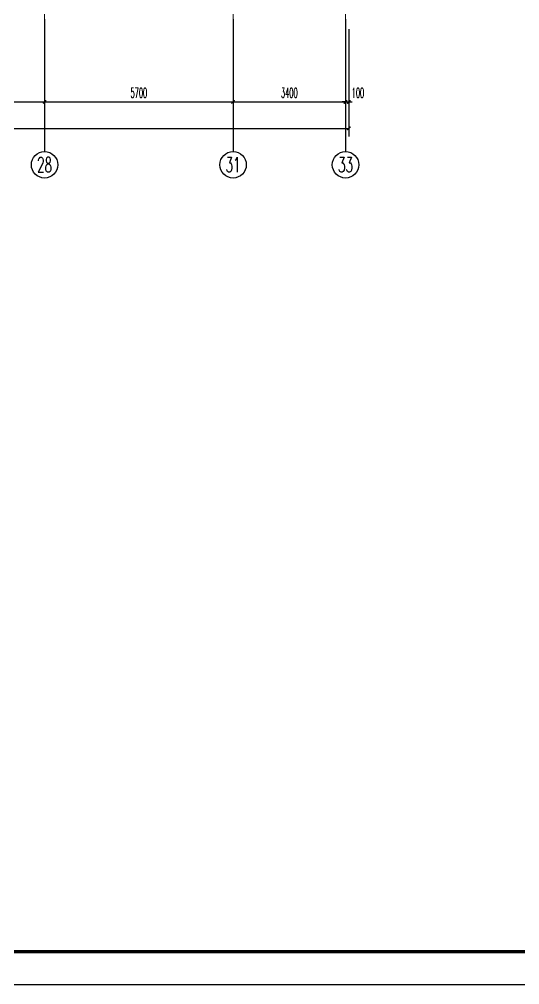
# Model space of a CAD drawing. Extents: x 27938 to 1042331, y -235042 to 1535213.
# Drawn here: x 721352 to 736483, y 333624 to 362824 of the extents above; entities that cross this region are included whole.
import ezdxf
from ezdxf.enums import TextEntityAlignment as Align

# ---------------------------------------------------------------- set-up
doc = ezdxf.new("R2010")
doc.units = 0
doc.header["$LTSCALE"] = 1000
doc.header["$MEASUREMENT"] = 0
doc.linetypes.add('DOTE', pattern=[2.42, 2, -0.2, 0.02, -0.2])
for name, color, linetype in [('3.5方案汇报，与郭总、侯月琴确定户型_t8$0$2020.03.04 -1安徽标准化洋房户型(UA）_t8_t8$0$看线', 154, 'Continuous'), ('AXIS', 3, 'Continuous'), ('AXIS_TEXT', 4, 'Continuous'), ('图框', 140, 'Continuous')]:
    doc.layers.add(name, color=color, linetype=linetype)
doc.layers.add('DOTE', color=19, linetype='DOTE', lineweight=9)
doc.layers.add('yichutu', color=7, linetype='Continuous', true_color=0xffffff, plot=False)
doc.styles.add('_TCH_AXIS', font='COMPLEX', dxfattribs={"bigfont": 'GBCBIG'})
doc.styles.add('_TCH_DIM_T3', font='SIMPLEX.shx', dxfattribs={"width": 0.494118, "bigfont": 'GBCBIG.shx'})
doc.styles.add('COMPLEX', font='COMPLEX')
doc.dimstyles.new('_TCH_ARCH&&100', dxfattribs={"dimtxt": 297.5, "dimasz": 100, "dimexe": 250, "dimexo": 300, "dimgap": 126.25, "dimtad": 1, "dimdec": 0, "dimzin": 0, "dimdsep": 46, "dimtxsty": '_TCH_DIM_T3', "dimblk": 'ARCHTICK', "dimcen": 0.09, "dimclrt": 4, "dimazin": 2, "dimtfac": 1, "dimtdec": 0, "dimtix": 1, "dimtmove": 2, "dimatfit": 3, "dimfxl": 1, "dimtolj": 1, "dimtzin": 0, "dimarcsym": 0})

# ---------------------------------------------------------------- blocks, each defined once
blk = doc.blocks.new('GFDGDGRDGRDG')
at = {"layer": 'DOTE', "linetype": 'DOTE', "ltscale": 0.3}
for p, q in [((615294, 360558), (615294, 376108)), ((624394, 360558), (624394, 376108)), ((620994, 360558), (620994, 368758))]:
    blk.add_line(p, q, dxfattribs=at)
blk = doc.blocks.new('TK')
at = {"layer": '图框'}
blk.add_lwpolyline([(465375, 548714), (549475, 548714), (549475, 489314), (465375, 489314)], close=True, dxfattribs=at)
blk.add_lwpolyline([(465375, 548714), (549475, 548714), (549475, 489314), (465375, 489314)], close=True, dxfattribs=at)
at = {"layer": '图框', "const_width": 100}
blk.add_lwpolyline([(548475, 490314), (548475, 547714), (467875, 547714), (467875, 490314)], close=True, dxfattribs=at)
blk = doc.blocks.new('yct-841-594-84100-59399.9999999999-100-1000.0')
at = {"layer": 'yichutu', "color": 7, "true_color": 0xffffff}
blk.add_lwpolyline([(0, 0), (0, 59400), (84100, 59400), (84100, 0)], close=True, dxfattribs=at)
blk = doc.blocks.new('_ArchTick')
at = {"color": 0, "linetype": 'ByBlock', "const_width": 0.4}
blk.add_lwpolyline([(-0.5, -0.5), (0.5, 0.5)], dxfattribs=at)
blk = doc.blocks.new('*D921')
at = {"layer": 'AXIS', "color": 0, "lineweight": -2}
for p, q in [((731217, 362524), (731217, 360074)), ((731317, 362524), (731317, 360074)), ((731217, 360324), (731117, 360324)), ((731217, 360324), (731317, 360324)), ((731317, 360324), (731417, 360324))]:
    blk.add_line(p, q, dxfattribs=at)
at = {"layer": 'Defpoints', "color": 0}
for p in [(731217, 362824), (731317, 362824), (731317, 360324)]:
    blk.add_point(p, dxfattribs=at)
at = {"layer": 'AXIS', "color": 0, "lineweight": -2, "xscale": 100, "yscale": 100, "zscale": 100}
blk.add_blockref('_ArchTick', (731217, 360324), dxfattribs=at)
at = {"layer": 'AXIS', "color": 0, "lineweight": -2, "xscale": 100, "yscale": 100, "zscale": 100, "rotation": 180}
blk.add_blockref('_ArchTick', (731317, 360324), dxfattribs=at)
at = {"layer": 'AXIS', "color": 4, "insert": (731592, 360599), "char_height": 297.5, "attachment_point": 5, "style": '_TCH_DIM_T3'}
blk.add_mtext('\\A1;100', dxfattribs=at)
blk = doc.blocks.new('*D922')
at = {"layer": 'AXIS', "color": 0, "lineweight": -2}
for p, q in [((727817, 362524), (727817, 360074)), ((731217, 362524), (731217, 360074)), ((727817, 360324), (731217, 360324))]:
    blk.add_line(p, q, dxfattribs=at)
at = {"layer": 'Defpoints', "color": 0}
for p in [(727817, 362824), (731217, 362824), (731217, 360324)]:
    blk.add_point(p, dxfattribs=at)
at = {"layer": 'AXIS', "color": 0, "lineweight": -2, "xscale": 100, "yscale": 100, "zscale": 100, "rotation": 180}
blk.add_blockref('_ArchTick', (727817, 360324), dxfattribs=at)
at = {"layer": 'AXIS', "color": 0, "lineweight": -2, "xscale": 100, "yscale": 100, "zscale": 100}
blk.add_blockref('_ArchTick', (731217, 360324), dxfattribs=at)
at = {"layer": 'AXIS', "color": 4, "insert": (729517, 360599), "char_height": 297.5, "attachment_point": 5, "style": '_TCH_DIM_T3'}
blk.add_mtext('\\A1;3400', dxfattribs=at)
blk = doc.blocks.new('*D923')
at = {"layer": 'AXIS', "color": 0, "lineweight": -2}
for p, q in [((722117, 362524), (722117, 360074)), ((727817, 362524), (727817, 360074)), ((722117, 360324), (727817, 360324))]:
    blk.add_line(p, q, dxfattribs=at)
at = {"layer": 'Defpoints', "color": 0}
for p in [(722117, 362824), (727817, 362824), (727817, 360324)]:
    blk.add_point(p, dxfattribs=at)
at = {"layer": 'AXIS', "color": 0, "lineweight": -2, "xscale": 100, "yscale": 100, "zscale": 100, "rotation": 180}
blk.add_blockref('_ArchTick', (722117, 360324), dxfattribs=at)
at = {"layer": 'AXIS', "color": 0, "lineweight": -2, "xscale": 100, "yscale": 100, "zscale": 100}
blk.add_blockref('_ArchTick', (727817, 360324), dxfattribs=at)
at = {"layer": 'AXIS', "color": 4, "insert": (724967, 360599), "char_height": 297.5, "attachment_point": 5, "style": '_TCH_DIM_T3'}
blk.add_mtext('\\A1;5700', dxfattribs=at)
blk = doc.blocks.new('*D924')
at = {"layer": 'AXIS', "color": 0, "lineweight": -2}
for p, q in [((719017, 362524), (719017, 360074)), ((722117, 362524), (722117, 360074)), ((719017, 360324), (722117, 360324))]:
    blk.add_line(p, q, dxfattribs=at)
at = {"layer": 'Defpoints', "color": 0}
for p in [(719017, 362824), (722117, 362824), (722117, 360324)]:
    blk.add_point(p, dxfattribs=at)
at = {"layer": 'AXIS', "color": 0, "lineweight": -2, "xscale": 100, "yscale": 100, "zscale": 100, "rotation": 180}
blk.add_blockref('_ArchTick', (719017, 360324), dxfattribs=at)
at = {"layer": 'AXIS', "color": 0, "lineweight": -2, "xscale": 100, "yscale": 100, "zscale": 100}
blk.add_blockref('_ArchTick', (722117, 360324), dxfattribs=at)
at = {"layer": 'AXIS', "color": 4, "insert": (720567, 360599), "char_height": 297.5, "attachment_point": 5, "style": '_TCH_DIM_T3'}
blk.add_mtext('\\A1;3100', dxfattribs=at)
blk = doc.blocks.new('*D974')
at = {"layer": 'AXIS', "color": 0, "lineweight": -2}
for p, q in [((682317, 362524), (682317, 359274)), ((731317, 362524), (731317, 359274)), ((682317, 359524), (731317, 359524))]:
    blk.add_line(p, q, dxfattribs=at)
at = {"layer": 'Defpoints', "color": 0}
for p in [(682317, 362824), (731317, 362824), (731317, 359524)]:
    blk.add_point(p, dxfattribs=at)
at = {"layer": 'AXIS', "color": 0, "lineweight": -2, "xscale": 100, "yscale": 100, "zscale": 100, "rotation": 180}
blk.add_blockref('_ArchTick', (682317, 359524), dxfattribs=at)
at = {"layer": 'AXIS', "color": 0, "lineweight": -2, "xscale": 100, "yscale": 100, "zscale": 100}
blk.add_blockref('_ArchTick', (731317, 359524), dxfattribs=at)
at = {"layer": 'AXIS', "color": 4, "insert": (706817, 359799), "char_height": 297.5, "attachment_point": 5, "style": '_TCH_DIM_T3'}
blk.add_mtext('\\A1;49000', dxfattribs=at)
blk = doc.blocks.new('_AXISO')
blk.add_circle((0, 0), 0.5)
at = {"layer": 'AXIS_TEXT', "style": 'COMPLEX', "width": 1.041667}
blk.add_attdef('A', text='', height=0.56, dxfattribs=at).set_placement((-0.25, -0.28), (0.25, -0.28), align=Align.FIT)

msp = doc.modelspace()

# ---------------------------------------------------------------- linework, layer by layer
at = {"layer": 'AXIS'}
for p, q in [((722116.6, 362823.7), (722116.6, 358823.7)), ((727816.6, 362823.7), (727816.6, 358823.7)), ((731216.6, 362823.7), (731216.6, 358823.7))]:
    msp.add_line(p, q, dxfattribs=at)

# ---------------------------------------------------------------- block references
msp.add_blockref('TK', (202139.1, -155690.1))
at = {"layer": '3.5方案汇报，与郭总、侯月琴确定户型_t8$0$2020.03.04 -1安徽标准化洋房户型(UA）_t8_t8$0$看线', "ltscale": 10}
msp.add_blockref('GFDGDGRDGRDG', (106822.9, 2265.4), dxfattribs=at)
at = {"layer": 'AXIS'}
ref = msp.add_blockref('_AXISO', (722116.6, 358423.7), dxfattribs=dict(at, xscale=800, yscale=800, zscale=800))
ref.add_attrib('A', '28', dxfattribs={"layer": 'AXIS_TEXT', "height": 452.55, "style": '_TCH_AXIS', "width": 0.617647}).set_placement((721890.3, 358197.5), (722342.9, 358197.5), align=Align.FIT)
ref = msp.add_blockref('_AXISO', (727816.6, 358423.7), dxfattribs=dict(at, xscale=800, yscale=800, zscale=800))
ref.add_attrib('A', '31', dxfattribs={"layer": 'AXIS_TEXT', "height": 452.55, "style": '_TCH_AXIS', "width": 0.75}).set_placement((727590.3, 358197.5), (728042.9, 358197.5), align=Align.FIT)
ref = msp.add_blockref('_AXISO', (731216.6, 358423.7), dxfattribs=dict(at, xscale=800, yscale=800, zscale=800))
ref.add_attrib('A', '33', dxfattribs={"layer": 'AXIS_TEXT', "height": 452.55, "style": '_TCH_AXIS', "width": 0.636364}).set_placement((730990.3, 358197.5), (731442.9, 358197.5), align=Align.FIT)
at = {"layer": 'yichutu'}
msp.add_blockref('yct-841-594-84100-59399.9999999999-100-1000.0', (667514.1, 333623.5), dxfattribs=at)

# ---------------------------------------------------------------- dimensions: what is measured, and where the dimension line sits
at = {"layer": 'AXIS'}
for p1, p2, distance, picture, middle in [((682316.6, 362823.7), (731316.6, 362823.7), -3300, '*D974', (706816.6, 359798.7)), ((719016.6, 362823.7), (722116.6, 362823.7), -2500, '*D924', (720566.6, 360598.7)), ((722116.6, 362823.7), (727816.6, 362823.7), -2500, '*D923', (724966.6, 360598.7)), ((727816.6, 362823.7), (731216.6, 362823.7), -2500, '*D922', (729516.6, 360598.7))]:
    dim = msp.add_aligned_dim(p1=p1, p2=p2, distance=distance, dimstyle='_TCH_ARCH&&100', dxfattribs=at)
    dim.commit()
    dim.dimension.update_dxf_attribs({"geometry": picture, "text_midpoint": middle})
dim = msp.add_linear_dim(base=(731316.6, 360323.7), p1=(731216.6, 362823.7), p2=(731316.6, 362823.7), angle=0, dimstyle='_TCH_ARCH&&100', dxfattribs=at)
dim.commit()
dim.dimension.update_dxf_attribs({"geometry": '*D921', "text_midpoint": (731591.6, 360598.7), "dimtype": 129})

doc.saveas('drawing.dxf')
